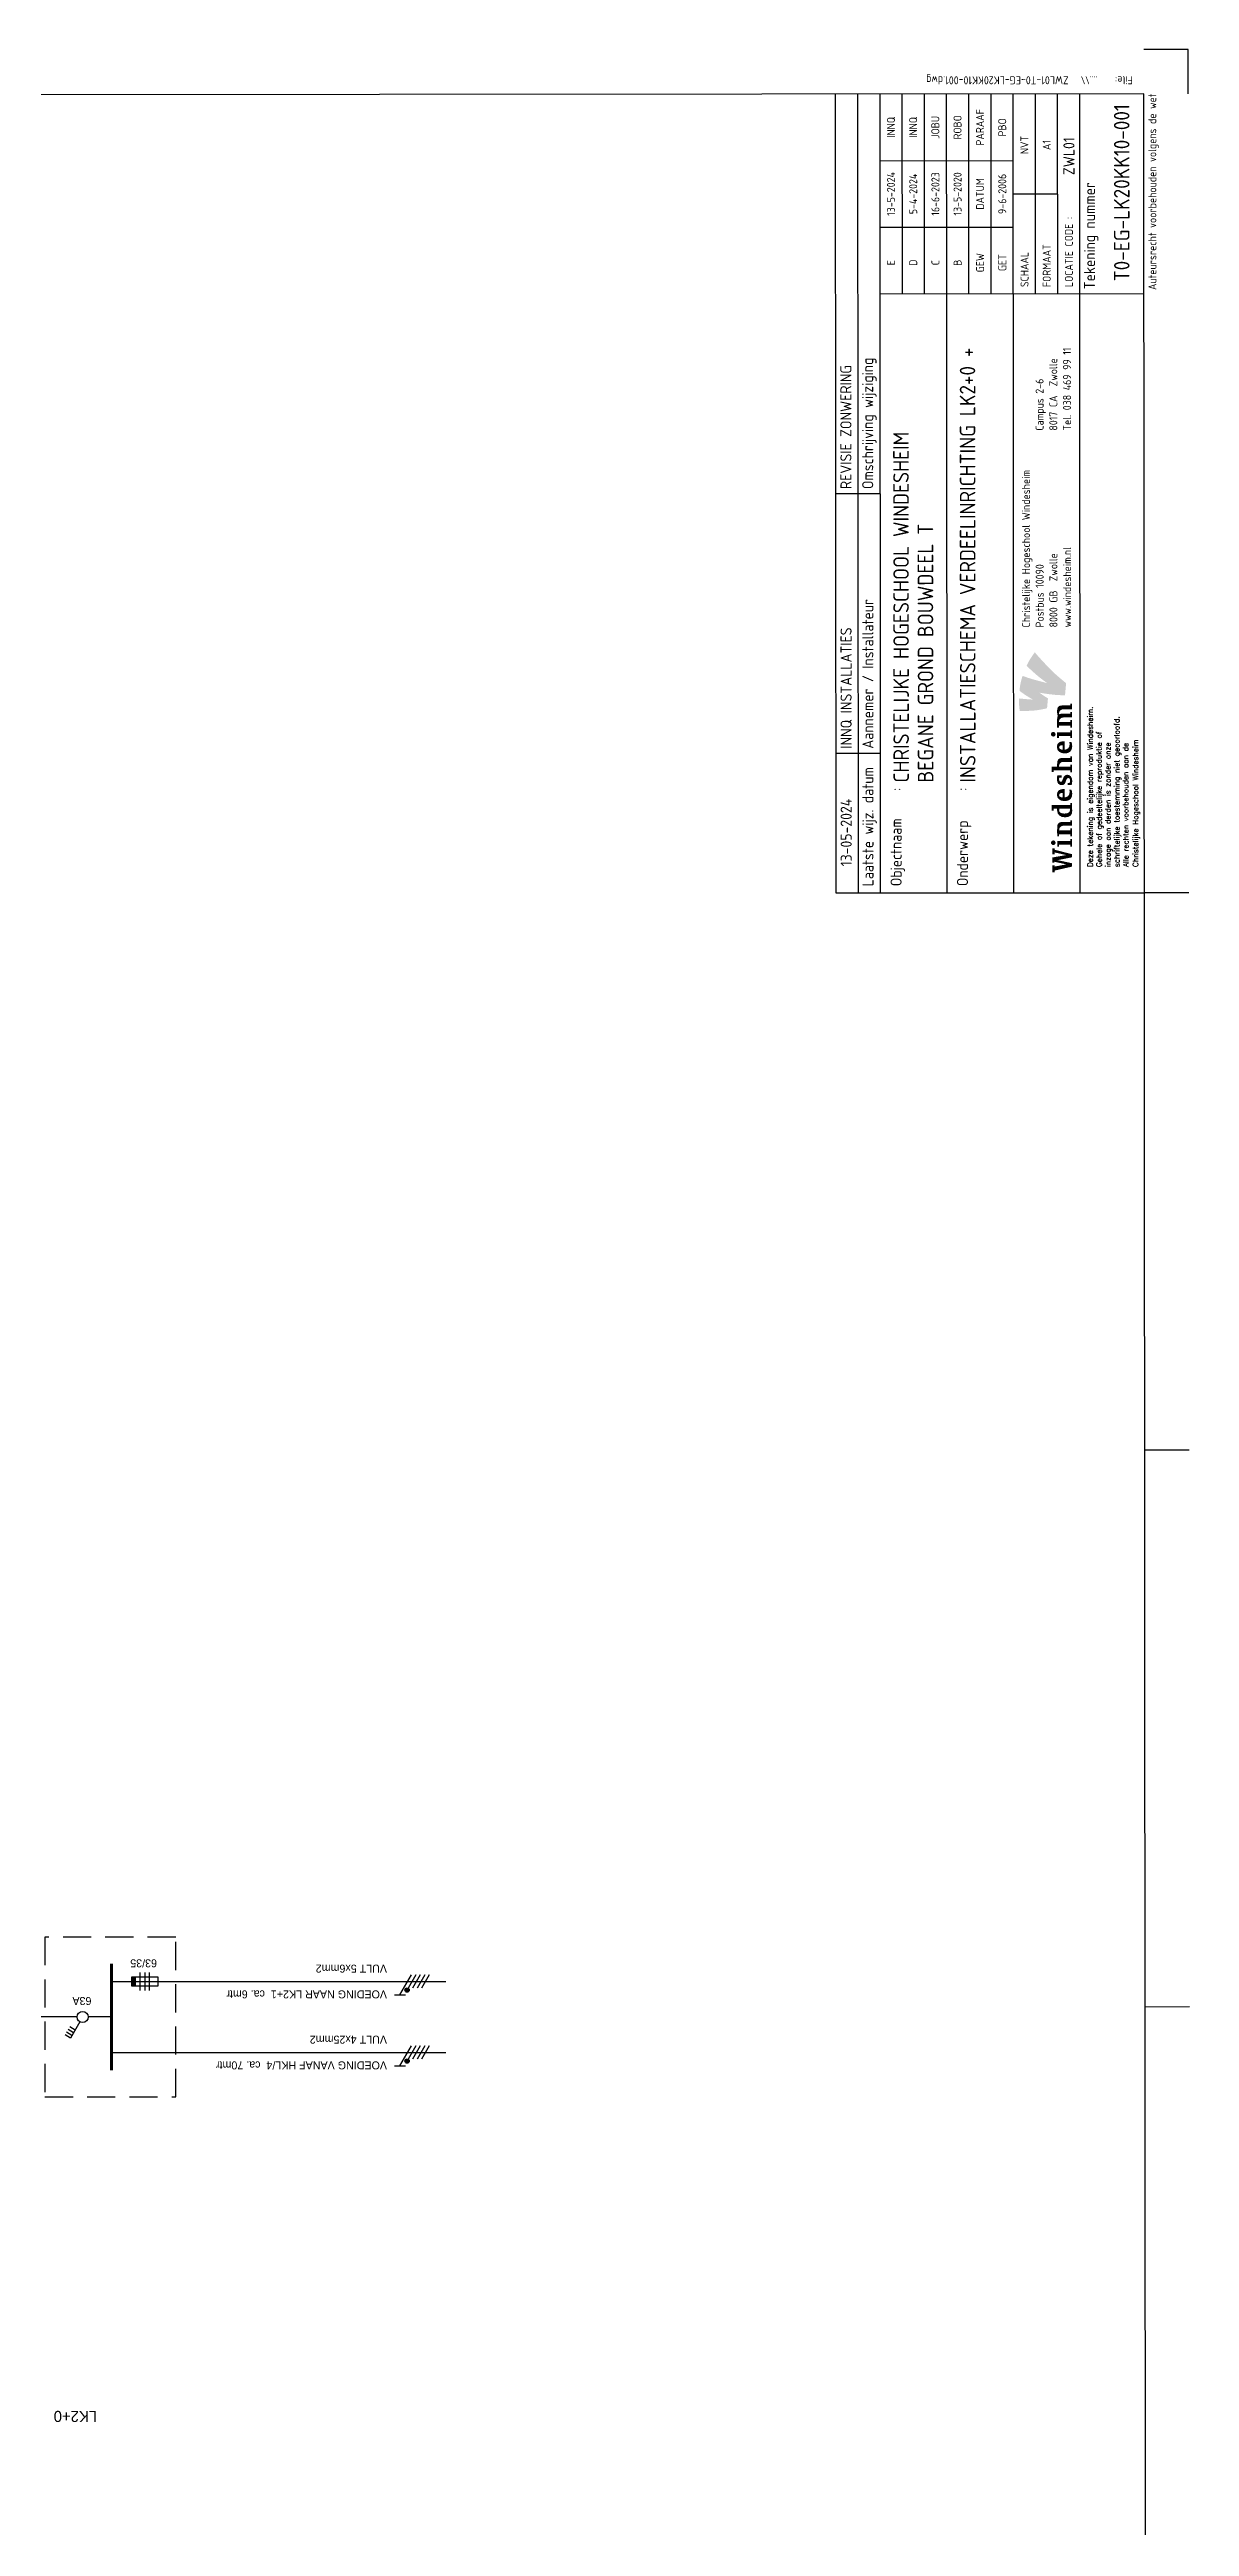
# Model space of a CAD drawing. Header units: millimetres. Extents: x -595 to 0, y 0 to 841.
# Drawn here: x -257 to 0, y 283 to 841 of the extents above; entities that cross this region are included whole.
import ezdxf
from ezdxf.enums import TextEntityAlignment as Align

# ---------------------------------------------------------------- set-up
doc = ezdxf.new("R2010")
doc.units = ezdxf.units.MM
doc.linetypes.add('HIDDEN', pattern=[9.525, 6.35, -3.175])
doc.layers.get('0').update_dxf_attribs({"linetype": 'CONTINUOUS'})
for name, color, linetype in [('00att018', 1, 'CONTINUOUS'), ('00att025', 2, 'CONTINUOUS'), ('00att035', 3, 'CONTINUOUS'), ('00att050', 4, 'CONTINUOUS'), ('00kad018', 1, 'CONTINUOUS'), ('00kad025', 2, 'CONTINUOUS'), ('00kad070', 5, 'CONTINUOUS'), ('BL$2----_KADER', 7, 'CONTINUOUS'), ('BL$4----_STEMPEL', 7, 'CONTINUOUS'), ('EL$1----', 3, 'CONTINUOUS'), ('EL$1----_LK2+0', 3, 'CONTINUOUS'), ('LAAG_1', 160, 'CONTINUOUS')]:
    doc.layers.add(name, color=color, linetype=linetype)
doc.styles.add('BURO-018', font='BUROFONT', dxfattribs={"height": 1.8})
doc.styles.add('EDU', font='ROMANS.SHX', dxfattribs={"height": 2.5})
doc.styles.add('ISO', font='isocp.shx')

# ---------------------------------------------------------------- blocks, each defined once
blk = doc.blocks.new('a1-windesheim-hor')
at = {"layer": '00kad018', "color": 1}
for p, q in [((400, 10), (400, 0)), ((525.5, 10), (525.5, 0)), ((651, 0), (651, 10)), ((841, 0), (841, 10)), ((831, 0), (841, 0))]:
    blk.add_line(p, q, dxfattribs=at)
at = {"layer": '00kad070', "color": 5}
for p, q in [((831, 10), (831, 584)), ((20, 10), (831, 10))]:
    blk.add_line(p, q, dxfattribs=at)
at = {"layer": '00att018', "color": 1, "style": 'ISO'}
blk.add_text('Auteursrecht voorbehouden volgens de wet', height=1.8, dxfattribs=at).set_placement((831.08, 7.2), align=Align.RIGHT)
blk = doc.blocks.new('AI9-BLK4')
at = {"layer": 'LAAG_1'}
h = blk.add_hatch(color=40, dxfattribs=at)
edge = h.paths.add_edge_path()
edge.add_spline(control_points=[(7.1, 7.2), (4.8, 4.7), (2.6, 2.6), (-0.7, -2.1), (0, 0.5), (1.3, 5.9), (2.6, 9), (0.7, 9.7), (-2.2, 10.3), (-4.1, 10.4), (-5.5, 8.8), (-7.5, 5.5), (-8.1, 4.4), (-8, 6.9), (-7.7, 9.3), (-7.6, 10.6), (-9.6, 10.7), (-11, 10.6), (-13.2, 10.3), (-13.3, 6), (-13.1, 2), (-12, -2), (-10.8, -2.1), (-7.6, -2.4), (-7.6, -2.4), (-7.1, -1.7), (-6.1, 0), (-5, 1.4), (-5.4, -0.9), (-5.9, -4.1), (-6.1, -7.2), (-6.1, -8.1), (-6.2, -9.1), (-6.2, -10.1), (-4.7, -10.2), (-1, -10.6), (-0.7, -10.6), (-0.7, -10.6), (-0.7, -10.6), (-0.7, -10.6), (-0.7, -10.6), (-0.7, -10.6), (-0.7, -10.6), (0.7, -8.8), (2.3, -7), (3.6, -5.5), (4.7, -4.4), (5.7, -3.3), (6.7, -2.4), (9.3, 0.1), (11.5, 2.1), (13.2, 3.5), (11, 5.1), (9.5, 6.1), (7.1, 7.2)], knot_values=[0, 0, 0, 0, 1, 1, 1, 2, 2, 2, 3, 3, 3, 4, 4, 4, 5, 5, 5, 6, 6, 6, 7, 7, 7, 8, 8, 8, 9, 9, 9, 10, 10, 10, 11, 11, 11, 12, 12, 12, 13, 13, 13, 14, 14, 14, 15, 15, 15, 16, 16, 16, 17, 17, 17, 18, 18, 18, 18], degree=3, periodic=0)
h = blk.add_hatch(color=154, dxfattribs=at)
edge = h.paths.add_edge_path()
edge.add_spline(control_points=[(-0.7, -10.6), (-0.7, -10.6), (-0.7, -10.6), (-0.7, -10.6), (-0.7, -10.6), (-0.7, -10.6), (-0.7, -10.6)], knot_values=[0, 0, 0, 0, 1, 1, 1, 2, 2, 2, 2], degree=3, periodic=0)
h = blk.add_hatch(color=154, dxfattribs=at)
edge = h.paths.add_edge_path()
edge.add_spline(control_points=[(-0.7, -10.6), (-0.7, -10.6), (-0.7, -10.6), (-0.7, -10.6), (-0.7, -10.6), (-0.7, -10.6), (-0.7, -10.6)], knot_values=[0, 0, 0, 0, 1, 1, 1, 2, 2, 2, 2], degree=3, periodic=0)
blk = doc.blocks.new('AI9-BLK3')
at = {"layer": 'LAAG_1'}
h = blk.add_hatch(color=154, dxfattribs=at)
edge = h.paths.add_edge_path()
edge.add_spline(control_points=[(-27.8, 3.2), (-27.8, 3.2), (-29.8, -4.7), (-29.8, -4.7), (-29.8, -4.7), (-31.2, -4.7), (-31.2, -4.7), (-31.2, -4.7), (-32.5, 1.8), (-32.5, 1.8), (-32.5, 1.8), (-33.9, -4.7), (-33.9, -4.7), (-33.9, -4.7), (-35.4, -4.7), (-35.4, -4.7), (-35.4, -4.7), (-37.2, 3.2), (-37.2, 3.2), (-37.2, 3.2), (-38, 3.2), (-38, 3.2), (-38, 3.2), (-38, 4.2), (-38, 4.2), (-38, 4.2), (-34.8, 4.2), (-34.8, 4.2), (-34.8, 4.2), (-34.8, 3.2), (-34.8, 3.2), (-34.8, 3.2), (-35.4, 3.2), (-35.4, 3.2), (-35.4, 3.2), (-34.4, -2.1), (-34.4, -2.1), (-34.4, -2.1), (-33.2, 3.3), (-33.2, 3.3), (-33.2, 3.3), (-33.7, 3.3), (-33.7, 3.3), (-33.7, 3.3), (-33.7, 4.2), (-33.7, 4.2), (-33.7, 4.2), (-31.3, 4.2), (-31.3, 4.2), (-31.3, 4.2), (-30.2, -2.1), (-30.2, -2.1), (-30.2, -2.1), (-29, 3.2), (-29, 3.2), (-29, 3.2), (-29.8, 3.2), (-29.8, 3.2), (-29.8, 3.2), (-29.8, 4.2), (-29.8, 4.2), (-29.8, 4.2), (-27.2, 4.2), (-27.2, 4.2), (-27.2, 4.2), (-27.2, 3.2), (-27.2, 3.2), (-27.2, 3.2), (-27.8, 3.2), (-27.8, 3.2)], knot_values=[0, 0, 0, 0, 1, 1, 1, 2, 2, 2, 3, 3, 3, 4, 4, 4, 5, 5, 5, 6, 6, 6, 7, 7, 7, 8, 8, 8, 9, 9, 9, 10, 10, 10, 11, 11, 11, 12, 12, 12, 13, 13, 13, 14, 14, 14, 15, 15, 15, 16, 16, 16, 17, 17, 17, 18, 18, 18, 19, 19, 19, 20, 20, 20, 21, 21, 21, 22, 22, 22, 23, 23, 23, 23], degree=3, periodic=0)
h = blk.add_hatch(color=154, dxfattribs=at)
edge = h.paths.add_edge_path()
edge.add_spline(control_points=[(-26.4, -4.7), (-26.4, -4.7), (-26.4, -3.9), (-26.4, -3.9), (-26.4, -3.9), (-25.5, -3.9), (-25.5, -3.9), (-25.5, -3.9), (-25.5, 1.2), (-25.5, 1.2), (-25.5, 1.2), (-26.4, 1.2), (-26.4, 1.2), (-26.4, 1.2), (-26.4, 2), (-26.4, 2), (-26.4, 2), (-23.8, 2), (-23.8, 2), (-23.8, 2), (-23.8, -3.9), (-23.8, -3.9), (-23.8, -3.9), (-22.9, -3.9), (-22.9, -3.9), (-22.9, -3.9), (-22.9, -4.7), (-22.9, -4.7), (-22.9, -4.7), (-26.4, -4.7), (-26.4, -4.7)], knot_values=[0, 0, 0, 0, 1, 1, 1, 2, 2, 2, 3, 3, 3, 4, 4, 4, 5, 5, 5, 6, 6, 6, 7, 7, 7, 8, 8, 8, 9, 9, 9, 10, 10, 10, 10], degree=3, periodic=0)
edge = h.paths.add_edge_path()
edge.add_spline(control_points=[(-24.7, 2.7), (-25.2, 2.7), (-25.7, 3.2), (-25.7, 3.7), (-25.7, 4.3), (-25.2, 4.8), (-24.7, 4.8), (-24.1, 4.8), (-23.6, 4.3), (-23.6, 3.7), (-23.6, 3.2), (-24.1, 2.7), (-24.7, 2.7)], knot_values=[0, 0, 0, 0, 1, 1, 1, 2, 2, 2, 3, 3, 3, 4, 4, 4, 4], degree=3, periodic=0)
h = blk.add_hatch(color=154, dxfattribs=at)
edge = h.paths.add_edge_path()
edge.add_spline(control_points=[(-17, -4.7), (-17, -4.7), (-17, -0.9), (-17, -0.9), (-17, -0.3), (-17.2, 0.2), (-17.5, 0.5), (-17.9, 0.9), (-18.3, 1.1), (-18.9, 1.1), (-19, 1.1), (-19, 1.1), (-19.1, 1.1), (-19.1, 1.1), (-19.1, -3.9), (-19.1, -3.9), (-19.1, -3.9), (-18.2, -3.9), (-18.2, -3.9), (-18.2, -3.9), (-18.2, -4.7), (-18.2, -4.7), (-18.2, -4.7), (-21.7, -4.7), (-21.7, -4.7), (-21.7, -4.7), (-21.7, -3.9), (-21.7, -3.9), (-21.7, -3.9), (-20.8, -3.9), (-20.8, -3.9), (-20.8, -3.9), (-20.8, 1.2), (-20.8, 1.2), (-20.8, 1.2), (-21.7, 1.2), (-21.7, 1.2), (-21.7, 1.2), (-21.7, 2), (-21.7, 2), (-21.7, 2), (-19.4, 2), (-19.4, 2), (-19.1, 2), (-18.9, 2), (-18.6, 2), (-17, 2), (-16.3, 1.9), (-15.9, 1.4), (-15.5, 1), (-15.3, 0.6), (-15.3, -0.2), (-15.3, -0.2), (-15.3, -3.9), (-15.3, -3.9), (-15.3, -3.9), (-14.5, -3.9), (-14.5, -3.9), (-14.5, -3.9), (-14.5, -4.7), (-14.5, -4.7), (-14.5, -4.7), (-17, -4.7), (-17, -4.7)], knot_values=[0, 0, 0, 0, 1, 1, 1, 2, 2, 2, 3, 3, 3, 4, 4, 4, 5, 5, 5, 6, 6, 6, 7, 7, 7, 8, 8, 8, 9, 9, 9, 10, 10, 10, 11, 11, 11, 12, 12, 12, 13, 13, 13, 14, 14, 14, 15, 15, 15, 16, 16, 16, 17, 17, 17, 18, 18, 18, 19, 19, 19, 20, 20, 20, 21, 21, 21, 21], degree=3, periodic=0)
h = blk.add_hatch(color=154, dxfattribs=at)
edge = h.paths.add_edge_path(flags=16)
edge.add_spline(control_points=[(-6.8, -4.7), (-6.8, -4.7), (-6.8, -3.9), (-6.8, -3.9), (-6.8, -3.9), (-7.6, -3.9), (-7.6, -3.9), (-7.6, -3.9), (-7.6, 4.5), (-7.6, 4.5), (-7.6, 4.5), (-10.2, 4.5), (-10.2, 4.5), (-10.2, 4.5), (-10.2, 3.6), (-10.2, 3.6), (-10.2, 3.6), (-9.3, 3.6), (-9.3, 3.6), (-9.3, 3.6), (-9.3, 2), (-9.3, 2), (-9.6, 2), (-9.8, 2), (-10.2, 2), (-11.9, 2), (-13.2, 0.7), (-13.2, -1.5), (-13.2, -3.8), (-12.3, -4.8), (-10.3, -4.8), (-9.9, -4.8), (-9.3, -4.7), (-9.1, -4.7), (-9.1, -4.7), (-6.8, -4.7), (-6.8, -4.7)], knot_values=[0, 0, 0, 0, 1, 1, 1, 2, 2, 2, 3, 3, 3, 4, 4, 4, 5, 5, 5, 6, 6, 6, 7, 7, 7, 8, 8, 8, 9, 9, 9, 10, 10, 10, 11, 11, 11, 12, 12, 12, 12], degree=3, periodic=0)
edge = h.paths.add_edge_path()
edge.add_spline(control_points=[(-9.3, -3.7), (-9.5, -3.8), (-9.6, -3.8), (-9.8, -3.8), (-10.8, -3.8), (-11.5, -3.1), (-11.5, -1.2), (-11.5, 0.4), (-10.9, 1.1), (-10, 1.1), (-9.7, 1.1), (-9.5, 1), (-9.3, 1), (-9.3, 1), (-9.3, -3.7), (-9.3, -3.7)], knot_values=[0, 0, 0, 0, 1, 1, 1, 2, 2, 2, 3, 3, 3, 4, 4, 4, 5, 5, 5, 5], degree=3, periodic=0)
h = blk.add_hatch(color=154, dxfattribs=at)
edge = h.paths.add_edge_path(flags=16)
edge.add_spline(control_points=[(-0.4, -1.4), (-0.4, 1), (-1.2, 2.1), (-3, 2.1), (-4.8, 2.1), (-5.9, 0.7), (-5.9, -1.4), (-5.9, -3.6), (-4.8, -4.8), (-2.7, -4.8), (-1.9, -4.8), (-1.2, -4.6), (-0.7, -4.4), (-0.7, -4.4), (-0.7, -3.5), (-0.7, -3.5), (-1.2, -3.6), (-1.6, -3.6), (-2, -3.6), (-3.4, -3.6), (-4.2, -2.5), (-4.2, -1.4), (-4.2, -1.4), (-0.4, -1.4), (-0.4, -1.4)], knot_values=[0, 0, 0, 0, 1, 1, 1, 2, 2, 2, 3, 3, 3, 4, 4, 4, 5, 5, 5, 6, 6, 6, 7, 7, 7, 8, 8, 8, 8], degree=3, periodic=0)
edge = h.paths.add_edge_path()
edge.add_spline(control_points=[(-2.2, -0.5), (-2.2, -0.5), (-4.2, -0.5), (-4.2, -0.5), (-4.2, 0.5), (-3.8, 1.1), (-3.2, 1.1), (-2.6, 1.1), (-2.2, 0.6), (-2.2, -0.5)], knot_values=[0, 0, 0, 0, 1, 1, 1, 2, 2, 2, 3, 3, 3, 3], degree=3, periodic=0)
h = blk.add_hatch(color=154, dxfattribs=at)
edge = h.paths.add_edge_path()
edge.add_spline(control_points=[(3.2, -4.8), (2.4, -4.8), (1.5, -4.6), (1.3, -4.5), (1.3, -4.5), (1.3, -2.7), (1.3, -2.7), (1.3, -2.7), (2.3, -2.7), (2.3, -2.7), (2.3, -2.7), (2.3, -3.6), (2.3, -3.6), (2.6, -3.7), (2.9, -3.8), (3.3, -3.8), (4.1, -3.8), (4.5, -3.5), (4.5, -3), (4.5, -2.5), (4.1, -2.3), (3.5, -2.1), (3.5, -2.1), (2.7, -1.8), (2.7, -1.8), (1.8, -1.5), (1.3, -1), (1.3, 0.1), (1.3, 1.2), (2.3, 2.1), (3.9, 2.1), (4.6, 2.1), (5.3, 2), (5.7, 1.9), (5.7, 1.9), (5.7, 0), (5.7, 0), (5.7, 0), (4.7, 0), (4.7, 0), (4.7, 0), (4.7, 1), (4.7, 1), (4.4, 1.1), (4.2, 1.1), (3.9, 1.1), (3.2, 1.1), (2.8, 0.8), (2.8, 0.4), (2.8, 0), (3, -0.2), (3.6, -0.4), (3.6, -0.4), (4.4, -0.7), (4.4, -0.7), (5.4, -1), (6, -1.6), (6, -2.6), (6, -4), (4.8, -4.8), (3.2, -4.8)], knot_values=[0, 0, 0, 0, 1, 1, 1, 2, 2, 2, 3, 3, 3, 4, 4, 4, 5, 5, 5, 6, 6, 6, 7, 7, 7, 8, 8, 8, 9, 9, 9, 10, 10, 10, 11, 11, 11, 12, 12, 12, 13, 13, 13, 14, 14, 14, 15, 15, 15, 16, 16, 16, 17, 17, 17, 18, 18, 18, 19, 19, 19, 20, 20, 20, 20], degree=3, periodic=0)
h = blk.add_hatch(color=154, dxfattribs=at)
edge = h.paths.add_edge_path()
edge.add_spline(control_points=[(11.8, -4.7), (11.8, -4.7), (11.8, -1), (11.8, -1), (11.8, -0.3), (11.7, 0.2), (11.3, 0.5), (10.9, 0.9), (10.5, 1.1), (10, 1.1), (9.9, 1.1), (9.8, 1.1), (9.7, 1.1), (9.7, 1.1), (9.7, -3.9), (9.7, -3.9), (9.7, -3.9), (10.6, -3.9), (10.6, -3.9), (10.6, -3.9), (10.6, -4.7), (10.6, -4.7), (10.6, -4.7), (7.1, -4.7), (7.1, -4.7), (7.1, -4.7), (7.1, -3.9), (7.1, -3.9), (7.1, -3.9), (8, -3.9), (8, -3.9), (8, -3.9), (8, 3.6), (8, 3.6), (8, 3.6), (7.2, 3.6), (7.2, 3.6), (7.2, 3.6), (7.2, 4.5), (7.2, 4.5), (7.2, 4.5), (9.7, 4.5), (9.7, 4.5), (9.7, 4.5), (9.7, 2), (9.7, 2), (9.9, 2), (10.2, 2), (10.5, 2), (11.9, 2), (12.5, 1.8), (13, 1.4), (13.4, 1), (13.5, 0.5), (13.5, -0.2), (13.5, -0.2), (13.5, -3.9), (13.5, -3.9), (13.5, -3.9), (14.3, -3.9), (14.3, -3.9), (14.3, -3.9), (14.3, -4.7), (14.3, -4.7), (14.3, -4.7), (11.8, -4.7), (11.8, -4.7)], knot_values=[0, 0, 0, 0, 1, 1, 1, 2, 2, 2, 3, 3, 3, 4, 4, 4, 5, 5, 5, 6, 6, 6, 7, 7, 7, 8, 8, 8, 9, 9, 9, 10, 10, 10, 11, 11, 11, 12, 12, 12, 13, 13, 13, 14, 14, 14, 15, 15, 15, 16, 16, 16, 17, 17, 17, 18, 18, 18, 19, 19, 19, 20, 20, 20, 21, 21, 21, 22, 22, 22, 22], degree=3, periodic=0)
h = blk.add_hatch(color=154, dxfattribs=at)
edge = h.paths.add_edge_path(flags=16)
edge.add_spline(control_points=[(21.1, -1.4), (21.1, 1), (20.4, 2.1), (18.5, 2.1), (16.7, 2.1), (15.6, 0.7), (15.6, -1.4), (15.6, -3.6), (16.8, -4.8), (18.9, -4.8), (19.6, -4.8), (20.3, -4.6), (20.8, -4.4), (20.8, -4.4), (20.8, -3.5), (20.8, -3.5), (20.4, -3.6), (19.9, -3.6), (19.5, -3.6), (18.1, -3.6), (17.3, -2.5), (17.3, -1.4), (17.3, -1.4), (21.1, -1.4), (21.1, -1.4)], knot_values=[0, 0, 0, 0, 1, 1, 1, 2, 2, 2, 3, 3, 3, 4, 4, 4, 5, 5, 5, 6, 6, 6, 7, 7, 7, 8, 8, 8, 8], degree=3, periodic=0)
edge = h.paths.add_edge_path()
edge.add_spline(control_points=[(19.3, -0.5), (19.3, -0.5), (17.3, -0.5), (17.3, -0.5), (17.3, 0.5), (17.8, 1.1), (18.4, 1.1), (18.9, 1.1), (19.3, 0.6), (19.3, -0.5)], knot_values=[0, 0, 0, 0, 1, 1, 1, 2, 2, 2, 3, 3, 3, 3], degree=3, periodic=0)
h = blk.add_hatch(color=154, dxfattribs=at)
edge = h.paths.add_edge_path()
edge.add_spline(control_points=[(22.5, -4.7), (22.5, -4.7), (22.5, -3.9), (22.5, -3.9), (22.5, -3.9), (23.4, -3.9), (23.4, -3.9), (23.4, -3.9), (23.4, 1.2), (23.4, 1.2), (23.4, 1.2), (22.5, 1.2), (22.5, 1.2), (22.5, 1.2), (22.5, 2), (22.5, 2), (22.5, 2), (25.1, 2), (25.1, 2), (25.1, 2), (25.1, -3.9), (25.1, -3.9), (25.1, -3.9), (26, -3.9), (26, -3.9), (26, -3.9), (26, -4.7), (26, -4.7), (26, -4.7), (22.5, -4.7), (22.5, -4.7)], knot_values=[0, 0, 0, 0, 1, 1, 1, 2, 2, 2, 3, 3, 3, 4, 4, 4, 5, 5, 5, 6, 6, 6, 7, 7, 7, 8, 8, 8, 9, 9, 9, 10, 10, 10, 10], degree=3, periodic=0)
edge = h.paths.add_edge_path()
edge.add_spline(control_points=[(24.2, 2.7), (23.6, 2.7), (23.2, 3.2), (23.2, 3.7), (23.2, 4.3), (23.6, 4.8), (24.2, 4.8), (24.8, 4.8), (25.3, 4.3), (25.3, 3.7), (25.3, 3.2), (24.8, 2.7), (24.2, 2.7)], knot_values=[0, 0, 0, 0, 1, 1, 1, 2, 2, 2, 3, 3, 3, 4, 4, 4, 4], degree=3, periodic=0)
h = blk.add_hatch(color=154, dxfattribs=at)
edge = h.paths.add_edge_path()
edge.add_spline(control_points=[(35.5, -4.7), (35.5, -4.7), (35.5, -0.9), (35.5, -0.9), (35.5, -0.3), (35.3, 0.2), (35, 0.5), (34.7, 0.9), (34.2, 1.1), (33.5, 1.1), (33.4, 1.1), (33.3, 1), (33.2, 1), (33.4, 0.8), (33.5, 0.3), (33.5, -0.1), (33.5, -0.1), (33.5, -3.9), (33.5, -3.9), (33.5, -3.9), (34.3, -3.9), (34.3, -3.9), (34.3, -3.9), (34.3, -4.7), (34.3, -4.7), (34.3, -4.7), (31.8, -4.7), (31.8, -4.7), (31.8, -4.7), (31.8, -0.9), (31.8, -0.9), (31.8, -0.2), (31.6, 0.2), (31.3, 0.5), (30.9, 0.9), (30.5, 1.1), (30, 1.1), (30, 1.1), (29.9, 1.1), (29.8, 1.1), (29.8, 1.1), (29.8, -3.9), (29.8, -3.9), (29.8, -3.9), (30.6, -3.9), (30.6, -3.9), (30.6, -3.9), (30.6, -4.7), (30.6, -4.7), (30.6, -4.7), (27.2, -4.7), (27.2, -4.7), (27.2, -4.7), (27.2, -3.9), (27.2, -3.9), (27.2, -3.9), (28.1, -3.9), (28.1, -3.9), (28.1, -3.9), (28.1, 1.2), (28.1, 1.2), (28.1, 1.2), (27.2, 1.2), (27.2, 1.2), (27.2, 1.2), (27.2, 2), (27.2, 2), (27.2, 2), (29.6, 2), (29.6, 2), (29.9, 2), (30.2, 2), (30.4, 2), (31.4, 2), (31.9, 1.9), (32.5, 1.7), (33, 1.9), (33.7, 2), (34.5, 2), (35.6, 2), (36.3, 1.8), (36.7, 1.4), (37.1, 1), (37.2, 0.5), (37.2, -0.1), (37.2, -0.1), (37.2, -3.9), (37.2, -3.9), (37.2, -3.9), (38, -3.9), (38, -3.9), (38, -3.9), (38, -4.7), (38, -4.7), (38, -4.7), (35.5, -4.7), (35.5, -4.7)], knot_values=[0, 0, 0, 0, 1, 1, 1, 2, 2, 2, 3, 3, 3, 4, 4, 4, 5, 5, 5, 6, 6, 6, 7, 7, 7, 8, 8, 8, 9, 9, 9, 10, 10, 10, 11, 11, 11, 12, 12, 12, 13, 13, 13, 14, 14, 14, 15, 15, 15, 16, 16, 16, 17, 17, 17, 18, 18, 18, 19, 19, 19, 20, 20, 20, 21, 21, 21, 22, 22, 22, 23, 23, 23, 24, 24, 24, 25, 25, 25, 26, 26, 26, 27, 27, 27, 28, 28, 28, 29, 29, 29, 30, 30, 30, 31, 31, 31, 32, 32, 32, 32], degree=3, periodic=0)
blk = doc.blocks.new('CHW_ONDERHOEK')
at = {"layer": '00kad025', "color": 2}
for p, q in [((-190, 79.5), (-190, 69.5)), ((-10, 79.5), (-190, 79.5)), ((-158.5, 79.5), (-158.5, 69.5)), ((-100, 79.5), (-100, 69.5)), ((-10, 74.5), (-190, 74.5)), ((-40, 69.5), (-40, 39.5)), ((-25, 69.5), (-25, 39.5)), ((-10, 64.5), (-55, 64.5)), ((-10, 59.5), (-55, 59.5)), ((-10, 54.5), (-55, 54.5)), ((-10, 49.5), (-55, 49.5)), ((-32.5, 39.5), (-32.5, 34.5)), ((-32.5, 34.5), (-32.5, 29.5))]:
    blk.add_line(p, q, dxfattribs=at)
at = {"layer": '00kad070', "color": 5}
for p, q in [((-10, 69.5), (-190, 69.5)), ((-190, 69.5), (-190, 10)), ((-55, 69.5), (-55, 10)), ((-55, 54.5), (-190, 54.5)), ((-10, 39.5), (-190, 39.5)), ((-10, 44.5), (-55, 44.5)), ((-10, 34.5), (-55, 34.5)), ((-10, 29.5), (-55, 29.5)), ((-55, 24.5), (-190, 24.5)), ((-10, 24.5), (-55, 24.5))]:
    blk.add_line(p, q, dxfattribs=at)
at = {"color": 7, "xscale": 0.5, "yscale": 0.5, "zscale": 0.5}
for name, p in [('AI9-BLK4', (-142.4, 32.89)), ('AI9-BLK3', (-166.39, 28.63))]:
    blk.add_blockref(name, p, dxfattribs=at)
at = {"color": 1, "style": 'ISO'}
for s, p in [('Christelijke Hogeschool Windesheim', (-130.19, 35.71)), ('Postbus 10090', (-130.19, 32.63)), ('Campus 2-6', (-85.85, 32.63)), ('www.windesheim.nl', (-130.19, 26.45)), ('8000 GB  Zwolle', (-130.19, 29.54)), ('Tel. 038 469 99 11', (-85.85, 26.45)), ('8017 CA  Zwolle', (-85.85, 29.54))]:
    blk.add_text(s, height=1.8, dxfattribs=at).set_placement(p)
at = {"layer": '00att018', "color": 1, "style": 'ISO'}
for s, p in [('GEW', (-48, 46)), ('DATUM', (-32.5, 46)), ('PARAAF', (-17.5, 46)), ('GET', (-48, 41))]:
    blk.add_text(s, height=1.8, dxfattribs=at).set_placement(p, align=Align.CENTER)
for s, p in [('SCHAAL', (-53.5, 36)), ('FORMAAT', (-53.5, 31))]:
    blk.add_text(s, height=1.8, dxfattribs=at).set_placement(p)
at = {"layer": '00att018', "color": 1, "linetype": 'Continuous', "style": 'EDU'}
for s, p in [('Deze tekening is eigendom van Windesheim.', (-184.2, 21.6)), ('Gehele of gedeeltelijke reproduktie of', (-184.2, 19.6)), ('inzage aan derden is zonder onze', (-184.2, 17.6)), ('schriftelijke toestemming niet geoorloofd.', (-184.2, 15.6)), ('Alle rechten voorbehouden aan de', (-184.2, 13.6)), ('Christelijke Hogeschool Windesheim', (-184.2, 11.38))]:
    blk.add_text(s, height=1.2, dxfattribs=at).set_placement(p)
at = {"layer": '00att018', "color": 1, "style": 'ISO', "width": 0.9}
blk.add_text('....\\\\', height=1.8, rotation=90, dxfattribs=at).set_placement((-6, 20.5))
at = {"layer": '00att018', "color": 1, "style": 'ISO'}
blk.add_text('File:', height=1.8, rotation=90, dxfattribs=at).set_placement((-6, 12.5))
for tag, p in [('WZ_CODED', (-48, 66.07)), ('WZ_DATUMD', (-32.5, 66.07)), ('WZ_WZGOEDD', (-17.5, 66.07)), ('WZ_CODEC', (-48, 61.07)), ('WZ_DATUMC', (-32.5, 61.07)), ('WZ_WZGOEDC', (-17.5, 61.07)), ('WZ_CODEB', (-48, 56.07)), ('WZ_DATUMB', (-32.5, 56.07)), ('WZ_WZGOEDB', (-17.5, 56.07)), ('WZ_CODEA', (-48, 51.07)), ('WZ_DATUMA', (-32.5, 51.07)), ('WZ_WZGOEDA', (-17.5, 51.07)), ('TKDATCREAT', (-32.5, 41)), ('TKINIT', (-17.5, 41)), ('TKSCHAAL', (-21.5, 36)), ('TKFORMAAT', (-21.5, 31))]:
    blk.add_attdef(tag, text='', height=1.8, dxfattribs=at).set_placement(p, align=Align.CENTER)
blk.add_attdef('DWGNAME', (-6, 26.93), '', height=1.8, rotation=90, dxfattribs=at)
at = {"layer": '00att025', "color": 2, "style": 'ISO'}
for s, p in [('Objectnaam', (-188.5, 64.67)), ('Onderwerp', (-188.5, 49.72)), ('Tekening nummer', (-54, 21))]:
    blk.add_text(s, height=2.5, dxfattribs=at).set_placement(p)
at = {"layer": '00att025', "style": 'ISO'}
for p in [(-167.02, 64.67), (-167.02, 49.78)]:
    blk.add_text(':', height=2.5, dxfattribs=at).set_placement(p)
at = {"layer": '00att025', "color": 1, "style": 'ISO'}
blk.add_text('LOCATIE CODE :', height=1.8, dxfattribs=at).set_placement((-53.5, 26))
at = {"layer": '00att025', "color": 2, "style": 'ISO'}
for tag, p in [('WZ_DATUM', (-184, 75.9)), ('WZ_AANNEMER_INSTALATEUR', (-157.5, 75.9)), ('WZ_OMSCHR', (-99, 75.9))]:
    blk.add_attdef(tag, p, '', height=2.5, dxfattribs=at)
at = {"layer": '00att025', "color": 3, "style": 'ISO'}
blk.add_attdef('TKVRIJ2', text='', height=2.5, dxfattribs=at).set_placement((-24, 25.62), align=Align.CENTER)
at = {"layer": '00att035', "color": 3, "style": 'ISO'}
for s, p in [('Laatste wijz. datum', (-188.5, 71)), ('Aannemer / Installateur', (-157.5, 71)), ('Omschrijving wijziging', (-99, 71))]:
    blk.add_text(s, height=2.5, dxfattribs=at).set_placement(p)
for tag, p in [('PROMSCHR', (-165.14, 63)), ('TK1OMSCHR', (-165.14, 57.5)), ('TK2OMSCHR', (-165.14, 48)), ('TKVRIJ1', (-165.14, 42.5))]:
    blk.add_attdef(tag, p, '', height=3.5, dxfattribs=at)
at = {"layer": '00att050', "color": 4, "style": 'ISO'}
blk.add_attdef('TKFASE', text='', height=5, dxfattribs=at).set_placement((-14.5, 82), align=Align.RIGHT)
blk.add_attdef('TKTEKNR', text='', height=5, dxfattribs=at).set_placement((-32.25, 13.23), align=Align.CENTER)
blk = doc.blocks.new('HL3')
at = {"color": 0, "linetype": 'Continuous'}
for p, q in [((-3, 6.98), (-3, 4.48)), ((-3, 5.73), (1.5, 3.13)), ((1.5, 2.13), (-1.5, 3.87)), ((1.5, 1.13), (-1.5, 2.87)), ((1.5, 0.13), (-1.5, 1.87)), ((1.5, -0.87), (-1.5, 0.87))]:
    blk.add_line(p, q, dxfattribs=at)
at = {"color": 0, "linetype": 'Continuous', "const_width": 0.5}
blk.add_lwpolyline([(-1.68, 4.12, 1), (-2.18, 4.12, 1)], format="xyb", close=True, dxfattribs=at)
at = {"color": 0, "linetype": 'Continuous'}
blk.add_circle((-1.93, 4.12), 0.5, dxfattribs=at)
blk = doc.blocks.new('1114A3A')
at = {"color": 0, "linetype": 'Continuous'}
for p, q in [((0.62, 1.08), (2.74, 4.75)), ((1.69, 2.93), (2.9, 2.23)), ((2.04, 3.54), (3.25, 2.84)), ((2.39, 4.14), (3.6, 3.44)), ((2.74, 4.75), (3.95, 4.05))]:
    blk.add_line(p, q, dxfattribs=at)
blk.add_circle((0, 0), 1.25, dxfattribs=at)
at = {"color": 0, "linetype": 'Continuous', "style": 'BURO-018', "flags": 1}
for tag, p in [('E_ID', (0, 0.08)), ('E_MATCODE', (0, -4.92))]:
    blk.add_attdef(tag, p, '', height=1.8, dxfattribs=at)
at = {"color": 0, "linetype": 'Continuous', "style": 'BURO-018'}
blk.add_attdef('E_IGS', text='', height=1.8, dxfattribs=at).set_placement((3, 0.08), align=Align.MIDDLE_LEFT)
blk = doc.blocks.new('072102B')
at = {"color": 0, "linetype": 'Continuous'}
for p, q in [((1, 0), (-1, 0)), ((-1, 0), (-1, -6)), ((1, -6), (1, 0)), ((-1, -6), (1, -6))]:
    blk.add_line(p, q, dxfattribs=at)
blk.add_solid([(1, -5), (1, -6), (-1, -5), (-1, -6)], dxfattribs=at)
at = {"color": 0, "linetype": 'Continuous', "style": 'BURO-018', "flags": 1}
for tag, p in [('E_ID', (0, 0)), ('E_MATCODE', (0, -5))]:
    blk.add_attdef(tag, p, '', height=1.8, dxfattribs=at)
at = {"color": 0, "linetype": 'Continuous', "style": 'BURO-018'}
blk.add_attdef('E_KODE', text='', height=1.8, dxfattribs=at).set_placement((-3, -3), align=Align.MIDDLE_RIGHT)
blk = doc.blocks.new('0721013F')
at = {"color": 0, "linetype": 'Continuous'}
for p, q in [((-2, -2), (2, -2)), ((-2, -3), (2, -3)), ((2, -4), (-2, -4))]:
    blk.add_line(p, q, dxfattribs=at)

msp = doc.modelspace()

# ---------------------------------------------------------------- linework, layer by layer
at = {"layer": 'EL$1----', "ltscale": 0.2}
for p, q in [((-243.09, 405.67), (-167.8, 405.67)), ((-250.84, 397.67), (-270.09, 397.67)), ((-243.09, 389.67), (-167.8, 389.67))]:
    msp.add_line(p, q, dxfattribs=at)
at = {"layer": 'EL$1----'}
msp.add_line((-243.09, 397.67), (-248.34, 397.67), dxfattribs=at)
at = {"layer": 'EL$1----', "color": 1, "linetype": 'HIDDEN'}
msp.add_lwpolyline([(-258.09, 379.67), (-228.59, 379.67), (-228.59, 415.67), (-258.09, 415.67)], close=True, dxfattribs=at)
at = {"layer": 'EL$1----', "ltscale": 0.2, "const_width": 0.7}
for points in [[(-243.09, 409.67), (-243.09, 397.67)], [(-243.09, 397.67), (-243.09, 385.67)]]:
    msp.add_lwpolyline(points, dxfattribs=at)

# ---------------------------------------------------------------- block references
at = {"layer": 'BL$2----_KADER', "rotation": 90.03706841392992}
msp.add_blockref('a1-windesheim-hor', (0, 0), dxfattribs=at)
at = {"layer": 'BL$4----_STEMPEL'}
ref = msp.add_blockref('CHW_ONDERHOEK', (-0.54, 841), dxfattribs=dict(at, rotation=90.03706841392992))
ref.add_attrib('TKTEKNR', 'T0-EG-LK20KK10-001', dxfattribs={"layer": '00att050', "color": 4, "height": 3.5, "rotation": 90.0371, "style": 'ISO'}).set_placement((-13.76, 808.74), align=Align.CENTER)
ref.add_attrib('WZ_CODEA', 'B', dxfattribs={"layer": '00att018', "color": 1, "height": 1.8, "rotation": 90.0371, "style": 'ISO'}).set_placement((-51.58, 792.97), align=Align.CENTER)
ref.add_attrib('WZ_DATUMA', '13-5-2020', dxfattribs={"layer": '00att018', "color": 1, "height": 1.8, "rotation": 90.0371, "style": 'ISO'}).set_placement((-51.59, 808.47), align=Align.CENTER)
ref.add_attrib('WZ_WZGOEDA', 'ROBO', dxfattribs={"layer": '00att018', "color": 1, "height": 1.8, "rotation": 90.0371, "style": 'ISO'}).set_placement((-51.6, 823.47), align=Align.CENTER)
ref.add_attrib('WZ_CODEB', 'C', dxfattribs={"layer": '00att018', "color": 1, "height": 1.8, "rotation": 90.0371, "style": 'ISO'}).set_placement((-56.58, 792.96), align=Align.CENTER)
ref.add_attrib('WZ_DATUMB', '16-6-2023', dxfattribs={"layer": '00att018', "color": 1, "height": 1.8, "rotation": 90.0371, "style": 'ISO'}).set_placement((-56.59, 808.46), align=Align.CENTER)
ref.add_attrib('WZ_WZGOEDB', 'JOBU', dxfattribs={"layer": '00att018', "color": 1, "height": 1.8, "rotation": 90.0371, "style": 'ISO'}).set_placement((-56.6, 823.46), align=Align.CENTER)
ref.add_attrib('WZ_CODEC', 'D', dxfattribs={"layer": '00att018', "color": 1, "height": 1.8, "rotation": 90.0371, "style": 'ISO'}).set_placement((-61.58, 792.96), align=Align.CENTER)
ref.add_attrib('WZ_DATUMC', '5-4-2024', dxfattribs={"layer": '00att018', "color": 1, "height": 1.8, "rotation": 90.0371, "style": 'ISO'}).set_placement((-61.59, 808.46), align=Align.CENTER)
ref.add_attrib('WZ_WZGOEDC', 'INNQ', dxfattribs={"layer": '00att018', "color": 1, "height": 1.8, "rotation": 90.0371, "style": 'ISO'}).set_placement((-61.6, 823.46), align=Align.CENTER)
ref.add_attrib('WZ_CODED', 'E', dxfattribs={"layer": '00att018', "color": 1, "height": 1.8, "rotation": 90.0371, "style": 'ISO'}).set_placement((-66.58, 792.96), align=Align.CENTER)
ref.add_attrib('WZ_DATUMD', '13-5-2024', dxfattribs={"layer": '00att018', "color": 1, "height": 1.8, "rotation": 90.0371, "style": 'ISO'}).set_placement((-66.59, 808.46), align=Align.CENTER)
ref.add_attrib('WZ_WZGOEDD', 'INNQ', dxfattribs={"layer": '00att018', "color": 1, "height": 1.8, "rotation": 90.0371, "style": 'ISO'}).set_placement((-66.6, 823.46), align=Align.CENTER)
ref.add_attrib('TKDATCREAT', '9-6-2006', dxfattribs={"layer": '00att018', "color": 1, "height": 1.8, "rotation": 90.0371, "style": 'ISO'}).set_placement((-41.52, 808.47), align=Align.CENTER)
ref.add_attrib('TKINIT', 'PBO', dxfattribs={"layer": '00att018', "color": 1, "height": 1.8, "rotation": 90.0371, "style": 'ISO'}).set_placement((-41.53, 823.47), align=Align.CENTER)
ref.add_attrib('TKSCHAAL', 'NVT', dxfattribs={"layer": '00att018', "color": 1, "height": 1.8, "rotation": 90.0371, "style": 'ISO'}).set_placement((-36.53, 819.48), align=Align.CENTER)
ref.add_attrib('TKFORMAAT', 'A1', dxfattribs={"layer": '00att018', "color": 1, "height": 1.8, "rotation": 90.0371, "style": 'ISO'}).set_placement((-31.53, 819.48), align=Align.CENTER)
ref.add_attrib('TKVRIJ2', 'ZWL01', dxfattribs={"layer": '00att025', "color": 3, "height": 2.5, "rotation": 90.0371, "style": 'ISO'}).set_placement((-26.15, 816.98), align=Align.CENTER)
ref.add_attrib('PROMSCHR', 'CHRISTELIJKE HOGESCHOOL WINDESHEIM', (-63.44, 675.82), dxfattribs={"layer": '00att035', "color": 3, "height": 3.5, "rotation": 90.0371, "style": 'ISO'})
ref.add_attrib('TK2OMSCHR', 'INSTALLATIESCHEMA VERDEELINRICHTING LK2+0 + ', (-48.44, 675.83), dxfattribs={"layer": '00att035', "color": 3, "height": 3.5, "rotation": 90.0371, "style": 'ISO'})
ref.add_attrib('TKFILE', 'ZWL01-T0-EG-LK20KK10-001.dwg', (-27.47, 834.98), dxfattribs={"layer": '00att018', "color": 1, "height": 1.8, "rotation": 180.0371, "style": 'ISO'})
ref.add_attrib('TK1OMSCHR', 'BEGANE GROND BOUWDEEL T', (-57.94, 675.82), dxfattribs={"layer": '00att035', "color": 3, "height": 3.5, "rotation": 90.0371, "style": 'ISO'})
ref.add_attrib('WZ_DATUM', '13-05-2024', (-76.32, 656.95), dxfattribs={"layer": '00att025', "color": 2, "height": 2.5, "rotation": 90.0371, "style": 'ISO'})
ref.add_attrib('WZ_AANNEMER_INSTALATEUR', 'INNQ INSTALLATIES', (-76.34, 683.45), dxfattribs={"layer": '00att025', "color": 2, "height": 2.5, "rotation": 90.0371, "style": 'ISO'})
ref.add_attrib('WZ_OMSCHR', 'REVISIE ZONWERING', (-76.38, 741.95), dxfattribs={"layer": '00att025', "color": 2, "height": 2.5, "rotation": 90.0371, "style": 'ISO'})
at = {"layer": 'EL$1----'}
ref = msp.add_blockref('072102B', (-232.59, 405.67), dxfattribs=dict(at, rotation=270))
ref.add_attrib('E_KODE', '63/35', dxfattribs={"layer": '0', "color": 1, "linetype": 'Continuous', "height": 1.8, "rotation": 180, "style": 'BURO-018'}).set_placement((-238.85, 409.77), align=Align.MIDDLE_RIGHT)
at = {"layer": 'EL$1----', "rotation": 270}
msp.add_blockref('0721013F', (-232.59, 405.67), dxfattribs=at)
at = {"layer": 'EL$1----'}
ref = msp.add_blockref('1114A3A', (-249.59, 397.67), dxfattribs=dict(at, rotation=180))
ref.add_attrib('E_IGS', '63A', dxfattribs={"layer": '0', "color": 1, "linetype": 'Continuous', "height": 1.8, "rotation": 180, "style": 'BURO-018'}).set_placement((-247.59, 401.27), align=Align.MIDDLE_LEFT)
at = {"layer": 'EL$1----', "ltscale": 0.2, "rotation": 89.99999999999999}
for p in [(-172.38, 405.67), (-172.38, 389.67)]:
    msp.add_blockref('HL3', p, dxfattribs=at)

# ---------------------------------------------------------------- texts
at = {"layer": 'EL$1----', "color": 1, "linetype": 'Continuous', "ltscale": 0.2, "style": 'BURO-018'}
for s, p in [('VULT 5x6mm2', (-181.02, 407.67)), ('VULT 4x25mm2', (-181.02, 391.67))]:
    msp.add_text(s, height=1.8, rotation=180, dxfattribs=at).set_placement(p, align=Align.TOP_LEFT)
for s, p in [('VOEDING NAAR LK2+1  ca. 6mtr', (-181.02, 403.67)), ('VOEDING VANAF HKL/4  ca. 70mtr', (-181.02, 387.67))]:
    msp.add_text(s, height=1.8, rotation=180, dxfattribs=at).set_placement(p)
at = {"layer": 'EL$1----_LK2+0', "color": 2, "style": 'BURO-018'}
msp.add_text('LK2+0', height=2.5, rotation=180, dxfattribs=at).set_placement((-256.09, 307.67), align=Align.MIDDLE_RIGHT)

doc.saveas('drawing.dxf')
